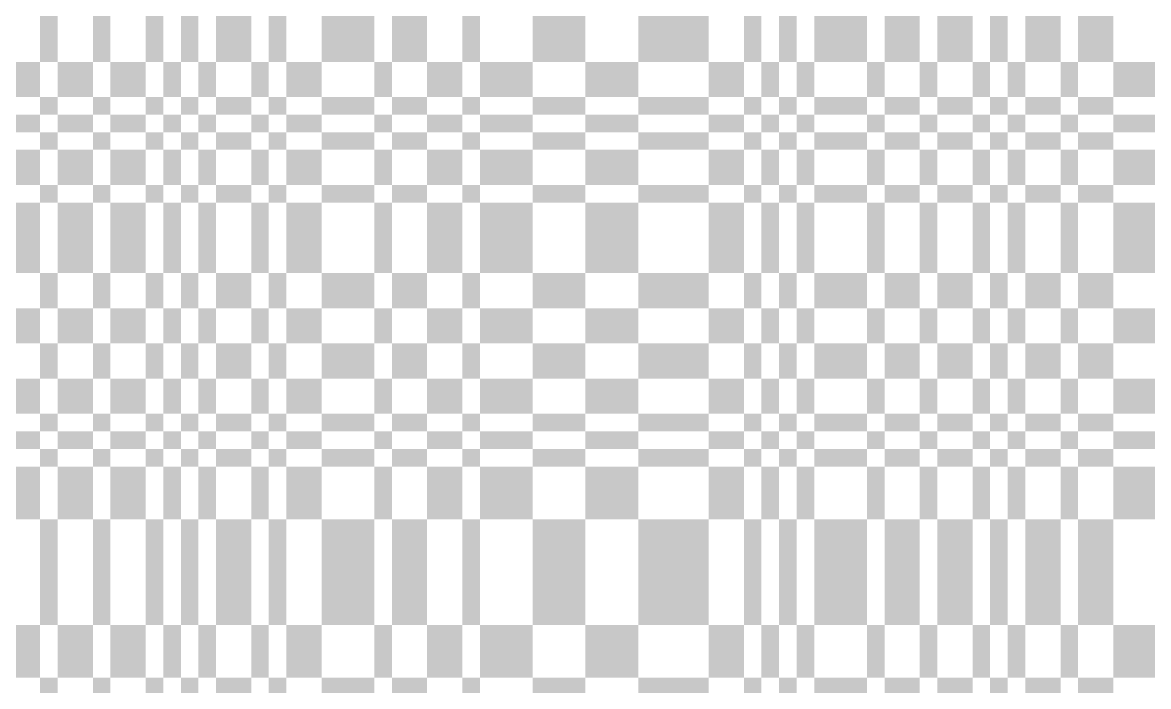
# Model space of a CAD drawing. Extents: x 0 to 200, y 0 to 200.
# Drawn here: x 124.4 to 150, y 149.4 to 164.49 of the extents above; entities that cross this region are included whole.
import ezdxf

# ---------------------------------------------------------------- set-up
doc = ezdxf.new("R2010")
doc.units = 0

msp = doc.modelspace()

# ---------------------------------------------------------------- linework, layer by layer
at = {"layer": 'CHROME'}
for points in [[(124.8, 163.6), (125.2, 163.6), (124.8, 164.8), (125.2, 164.8)], [(126, 163.6), (126.4, 163.6), (126, 164.8), (126.4, 164.8)], [(127.2, 163.6), (127.6, 163.6), (127.2, 164.8), (127.6, 164.8)], [(128, 163.6), (128.4, 163.6), (128, 164.8), (128.4, 164.8)], [(128.8, 163.6), (129.6, 163.6), (128.8, 164.8), (129.6, 164.8)], [(130, 163.6), (130.4, 163.6), (130, 164.8), (130.4, 164.8)], [(131.2, 163.6), (132.4, 163.6), (131.2, 164.8), (132.4, 164.8)], [(132.8, 163.6), (133.6, 163.6), (132.8, 164.8), (133.6, 164.8)], [(134.4, 163.6), (134.8, 163.6), (134.4, 164.8), (134.8, 164.8)], [(136, 163.6), (137.2, 163.6), (136, 164.8), (137.2, 164.8)], [(138.4, 163.6), (140, 163.6), (138.4, 164.8), (140, 164.8)], [(140.8, 163.6), (141.2, 163.6), (140.8, 164.8), (141.2, 164.8)], [(141.6, 163.6), (142, 163.6), (141.6, 164.8), (142, 164.8)], [(142.4, 163.6), (143.6, 163.6), (142.4, 164.8), (143.6, 164.8)], [(144, 163.6), (144.8, 163.6), (144, 164.8), (144.8, 164.8)], [(145.2, 163.6), (146, 163.6), (145.2, 164.8), (146, 164.8)], [(146.4, 163.6), (146.8, 163.6), (146.4, 164.8), (146.8, 164.8)], [(147.2, 163.6), (148, 163.6), (147.2, 164.8), (148, 164.8)], [(148.4, 163.6), (149.2, 163.6), (148.4, 164.8), (149.2, 164.8)], [(124, 162.8), (124.8, 162.8), (124, 163.6), (124.8, 163.6)], [(125.2, 162.8), (126, 162.8), (125.2, 163.6), (126, 163.6)], [(126.4, 162.8), (127.2, 162.8), (126.4, 163.6), (127.2, 163.6)], [(127.6, 162.8), (128, 162.8), (127.6, 163.6), (128, 163.6)], [(128.4, 162.8), (128.8, 162.8), (128.4, 163.6), (128.8, 163.6)], [(129.6, 162.8), (130, 162.8), (129.6, 163.6), (130, 163.6)], [(130.4, 162.8), (131.2, 162.8), (130.4, 163.6), (131.2, 163.6)], [(132.4, 162.8), (132.8, 162.8), (132.4, 163.6), (132.8, 163.6)], [(133.6, 162.8), (134.4, 162.8), (133.6, 163.6), (134.4, 163.6)], [(134.8, 162.8), (136, 162.8), (134.8, 163.6), (136, 163.6)], [(137.2, 162.8), (138.4, 162.8), (137.2, 163.6), (138.4, 163.6)], [(140, 162.8), (140.8, 162.8), (140, 163.6), (140.8, 163.6)], [(141.2, 162.8), (141.6, 162.8), (141.2, 163.6), (141.6, 163.6)], [(142, 162.8), (142.4, 162.8), (142, 163.6), (142.4, 163.6)], [(143.6, 162.8), (144, 162.8), (143.6, 163.6), (144, 163.6)], [(144.8, 162.8), (145.2, 162.8), (144.8, 163.6), (145.2, 163.6)], [(146, 162.8), (146.4, 162.8), (146, 163.6), (146.4, 163.6)], [(146.8, 162.8), (147.2, 162.8), (146.8, 163.6), (147.2, 163.6)], [(148, 162.8), (148.4, 162.8), (148, 163.6), (148.4, 163.6)], [(149.2, 162.8), (150.8, 162.8), (149.2, 163.6), (150.8, 163.6)], [(124.8, 162.4), (125.2, 162.4), (124.8, 162.8), (125.2, 162.8)], [(126, 162.4), (126.4, 162.4), (126, 162.8), (126.4, 162.8)], [(127.2, 162.4), (127.6, 162.4), (127.2, 162.8), (127.6, 162.8)], [(128, 162.4), (128.4, 162.4), (128, 162.8), (128.4, 162.8)], [(128.8, 162.4), (129.6, 162.4), (128.8, 162.8), (129.6, 162.8)], [(130, 162.4), (130.4, 162.4), (130, 162.8), (130.4, 162.8)], [(131.2, 162.4), (132.4, 162.4), (131.2, 162.8), (132.4, 162.8)], [(132.8, 162.4), (133.6, 162.4), (132.8, 162.8), (133.6, 162.8)], [(134.4, 162.4), (134.8, 162.4), (134.4, 162.8), (134.8, 162.8)], [(136, 162.4), (137.2, 162.4), (136, 162.8), (137.2, 162.8)], [(138.4, 162.4), (140, 162.4), (138.4, 162.8), (140, 162.8)], [(140.8, 162.4), (141.2, 162.4), (140.8, 162.8), (141.2, 162.8)], [(141.6, 162.4), (142, 162.4), (141.6, 162.8), (142, 162.8)], [(142.4, 162.4), (143.6, 162.4), (142.4, 162.8), (143.6, 162.8)], [(144, 162.4), (144.8, 162.4), (144, 162.8), (144.8, 162.8)], [(145.2, 162.4), (146, 162.4), (145.2, 162.8), (146, 162.8)], [(146.4, 162.4), (146.8, 162.4), (146.4, 162.8), (146.8, 162.8)], [(147.2, 162.4), (148, 162.4), (147.2, 162.8), (148, 162.8)], [(148.4, 162.4), (149.2, 162.4), (148.4, 162.8), (149.2, 162.8)], [(124, 162), (124.8, 162), (124, 162.4), (124.8, 162.4)], [(125.2, 162), (126, 162), (125.2, 162.4), (126, 162.4)], [(126.4, 162), (127.2, 162), (126.4, 162.4), (127.2, 162.4)], [(127.6, 162), (128, 162), (127.6, 162.4), (128, 162.4)], [(128.4, 162), (128.8, 162), (128.4, 162.4), (128.8, 162.4)], [(129.6, 162), (130, 162), (129.6, 162.4), (130, 162.4)], [(130.4, 162), (131.2, 162), (130.4, 162.4), (131.2, 162.4)], [(132.4, 162), (132.8, 162), (132.4, 162.4), (132.8, 162.4)], [(133.6, 162), (134.4, 162), (133.6, 162.4), (134.4, 162.4)], [(134.8, 162), (136, 162), (134.8, 162.4), (136, 162.4)], [(137.2, 162), (138.4, 162), (137.2, 162.4), (138.4, 162.4)], [(140, 162), (140.8, 162), (140, 162.4), (140.8, 162.4)], [(141.2, 162), (141.6, 162), (141.2, 162.4), (141.6, 162.4)], [(142, 162), (142.4, 162), (142, 162.4), (142.4, 162.4)], [(143.6, 162), (144, 162), (143.6, 162.4), (144, 162.4)], [(144.8, 162), (145.2, 162), (144.8, 162.4), (145.2, 162.4)], [(146, 162), (146.4, 162), (146, 162.4), (146.4, 162.4)], [(146.8, 162), (147.2, 162), (146.8, 162.4), (147.2, 162.4)], [(148, 162), (148.4, 162), (148, 162.4), (148.4, 162.4)], [(149.2, 162), (150.8, 162), (149.2, 162.4), (150.8, 162.4)], [(124.8, 161.6), (125.2, 161.6), (124.8, 162), (125.2, 162)], [(126, 161.6), (126.4, 161.6), (126, 162), (126.4, 162)], [(127.2, 161.6), (127.6, 161.6), (127.2, 162), (127.6, 162)], [(128, 161.6), (128.4, 161.6), (128, 162), (128.4, 162)], [(128.8, 161.6), (129.6, 161.6), (128.8, 162), (129.6, 162)], [(130, 161.6), (130.4, 161.6), (130, 162), (130.4, 162)], [(131.2, 161.6), (132.4, 161.6), (131.2, 162), (132.4, 162)], [(132.8, 161.6), (133.6, 161.6), (132.8, 162), (133.6, 162)], [(134.4, 161.6), (134.8, 161.6), (134.4, 162), (134.8, 162)], [(136, 161.6), (137.2, 161.6), (136, 162), (137.2, 162)], [(138.4, 161.6), (140, 161.6), (138.4, 162), (140, 162)], [(140.8, 161.6), (141.2, 161.6), (140.8, 162), (141.2, 162)], [(141.6, 161.6), (142, 161.6), (141.6, 162), (142, 162)], [(142.4, 161.6), (143.6, 161.6), (142.4, 162), (143.6, 162)], [(144, 161.6), (144.8, 161.6), (144, 162), (144.8, 162)], [(145.2, 161.6), (146, 161.6), (145.2, 162), (146, 162)], [(146.4, 161.6), (146.8, 161.6), (146.4, 162), (146.8, 162)], [(147.2, 161.6), (148, 161.6), (147.2, 162), (148, 162)], [(148.4, 161.6), (149.2, 161.6), (148.4, 162), (149.2, 162)], [(124, 160.8), (124.8, 160.8), (124, 161.6), (124.8, 161.6)], [(125.2, 160.8), (126, 160.8), (125.2, 161.6), (126, 161.6)], [(126.4, 160.8), (127.2, 160.8), (126.4, 161.6), (127.2, 161.6)], [(127.6, 160.8), (128, 160.8), (127.6, 161.6), (128, 161.6)], [(128.4, 160.8), (128.8, 160.8), (128.4, 161.6), (128.8, 161.6)], [(129.6, 160.8), (130, 160.8), (129.6, 161.6), (130, 161.6)], [(130.4, 160.8), (131.2, 160.8), (130.4, 161.6), (131.2, 161.6)], [(132.4, 160.8), (132.8, 160.8), (132.4, 161.6), (132.8, 161.6)], [(133.6, 160.8), (134.4, 160.8), (133.6, 161.6), (134.4, 161.6)], [(134.8, 160.8), (136, 160.8), (134.8, 161.6), (136, 161.6)], [(137.2, 160.8), (138.4, 160.8), (137.2, 161.6), (138.4, 161.6)], [(140, 160.8), (140.8, 160.8), (140, 161.6), (140.8, 161.6)], [(141.2, 160.8), (141.6, 160.8), (141.2, 161.6), (141.6, 161.6)], [(142, 160.8), (142.4, 160.8), (142, 161.6), (142.4, 161.6)], [(143.6, 160.8), (144, 160.8), (143.6, 161.6), (144, 161.6)], [(144.8, 160.8), (145.2, 160.8), (144.8, 161.6), (145.2, 161.6)], [(146, 160.8), (146.4, 160.8), (146, 161.6), (146.4, 161.6)], [(146.8, 160.8), (147.2, 160.8), (146.8, 161.6), (147.2, 161.6)], [(148, 160.8), (148.4, 160.8), (148, 161.6), (148.4, 161.6)], [(149.2, 160.8), (150.8, 160.8), (149.2, 161.6), (150.8, 161.6)], [(124.8, 160.4), (125.2, 160.4), (124.8, 160.8), (125.2, 160.8)], [(126, 160.4), (126.4, 160.4), (126, 160.8), (126.4, 160.8)], [(127.2, 160.4), (127.6, 160.4), (127.2, 160.8), (127.6, 160.8)], [(128, 160.4), (128.4, 160.4), (128, 160.8), (128.4, 160.8)], [(128.8, 160.4), (129.6, 160.4), (128.8, 160.8), (129.6, 160.8)], [(130, 160.4), (130.4, 160.4), (130, 160.8), (130.4, 160.8)], [(131.2, 160.4), (132.4, 160.4), (131.2, 160.8), (132.4, 160.8)], [(132.8, 160.4), (133.6, 160.4), (132.8, 160.8), (133.6, 160.8)], [(134.4, 160.4), (134.8, 160.4), (134.4, 160.8), (134.8, 160.8)], [(136, 160.4), (137.2, 160.4), (136, 160.8), (137.2, 160.8)], [(138.4, 160.4), (140, 160.4), (138.4, 160.8), (140, 160.8)], [(140.8, 160.4), (141.2, 160.4), (140.8, 160.8), (141.2, 160.8)], [(141.6, 160.4), (142, 160.4), (141.6, 160.8), (142, 160.8)], [(142.4, 160.4), (143.6, 160.4), (142.4, 160.8), (143.6, 160.8)], [(144, 160.4), (144.8, 160.4), (144, 160.8), (144.8, 160.8)], [(145.2, 160.4), (146, 160.4), (145.2, 160.8), (146, 160.8)], [(146.4, 160.4), (146.8, 160.4), (146.4, 160.8), (146.8, 160.8)], [(147.2, 160.4), (148, 160.4), (147.2, 160.8), (148, 160.8)], [(148.4, 160.4), (149.2, 160.4), (148.4, 160.8), (149.2, 160.8)], [(124, 158.8), (124.8, 158.8), (124, 160.4), (124.8, 160.4)], [(125.2, 158.8), (126, 158.8), (125.2, 160.4), (126, 160.4)], [(126.4, 158.8), (127.2, 158.8), (126.4, 160.4), (127.2, 160.4)], [(127.6, 158.8), (128, 158.8), (127.6, 160.4), (128, 160.4)], [(128.4, 158.8), (128.8, 158.8), (128.4, 160.4), (128.8, 160.4)], [(129.6, 158.8), (130, 158.8), (129.6, 160.4), (130, 160.4)], [(130.4, 158.8), (131.2, 158.8), (130.4, 160.4), (131.2, 160.4)], [(132.4, 158.8), (132.8, 158.8), (132.4, 160.4), (132.8, 160.4)], [(133.6, 158.8), (134.4, 158.8), (133.6, 160.4), (134.4, 160.4)], [(134.8, 158.8), (136, 158.8), (134.8, 160.4), (136, 160.4)], [(137.2, 158.8), (138.4, 158.8), (137.2, 160.4), (138.4, 160.4)], [(140, 158.8), (140.8, 158.8), (140, 160.4), (140.8, 160.4)], [(141.2, 158.8), (141.6, 158.8), (141.2, 160.4), (141.6, 160.4)], [(142, 158.8), (142.4, 158.8), (142, 160.4), (142.4, 160.4)], [(143.6, 158.8), (144, 158.8), (143.6, 160.4), (144, 160.4)], [(144.8, 158.8), (145.2, 158.8), (144.8, 160.4), (145.2, 160.4)], [(146, 158.8), (146.4, 158.8), (146, 160.4), (146.4, 160.4)], [(146.8, 158.8), (147.2, 158.8), (146.8, 160.4), (147.2, 160.4)], [(148, 158.8), (148.4, 158.8), (148, 160.4), (148.4, 160.4)], [(149.2, 158.8), (150.8, 158.8), (149.2, 160.4), (150.8, 160.4)], [(124.8, 158), (125.2, 158), (124.8, 158.8), (125.2, 158.8)], [(126, 158), (126.4, 158), (126, 158.8), (126.4, 158.8)], [(127.2, 158), (127.6, 158), (127.2, 158.8), (127.6, 158.8)], [(128, 158), (128.4, 158), (128, 158.8), (128.4, 158.8)], [(128.8, 158), (129.6, 158), (128.8, 158.8), (129.6, 158.8)], [(130, 158), (130.4, 158), (130, 158.8), (130.4, 158.8)], [(131.2, 158), (132.4, 158), (131.2, 158.8), (132.4, 158.8)], [(132.8, 158), (133.6, 158), (132.8, 158.8), (133.6, 158.8)], [(134.4, 158), (134.8, 158), (134.4, 158.8), (134.8, 158.8)], [(136, 158), (137.2, 158), (136, 158.8), (137.2, 158.8)], [(138.4, 158), (140, 158), (138.4, 158.8), (140, 158.8)], [(140.8, 158), (141.2, 158), (140.8, 158.8), (141.2, 158.8)], [(141.6, 158), (142, 158), (141.6, 158.8), (142, 158.8)], [(142.4, 158), (143.6, 158), (142.4, 158.8), (143.6, 158.8)], [(144, 158), (144.8, 158), (144, 158.8), (144.8, 158.8)], [(145.2, 158), (146, 158), (145.2, 158.8), (146, 158.8)], [(146.4, 158), (146.8, 158), (146.4, 158.8), (146.8, 158.8)], [(147.2, 158), (148, 158), (147.2, 158.8), (148, 158.8)], [(148.4, 158), (149.2, 158), (148.4, 158.8), (149.2, 158.8)], [(124, 157.2), (124.8, 157.2), (124, 158), (124.8, 158)], [(125.2, 157.2), (126, 157.2), (125.2, 158), (126, 158)], [(126.4, 157.2), (127.2, 157.2), (126.4, 158), (127.2, 158)], [(127.6, 157.2), (128, 157.2), (127.6, 158), (128, 158)], [(128.4, 157.2), (128.8, 157.2), (128.4, 158), (128.8, 158)], [(129.6, 157.2), (130, 157.2), (129.6, 158), (130, 158)], [(130.4, 157.2), (131.2, 157.2), (130.4, 158), (131.2, 158)], [(132.4, 157.2), (132.8, 157.2), (132.4, 158), (132.8, 158)], [(133.6, 157.2), (134.4, 157.2), (133.6, 158), (134.4, 158)], [(134.8, 157.2), (136, 157.2), (134.8, 158), (136, 158)], [(137.2, 157.2), (138.4, 157.2), (137.2, 158), (138.4, 158)], [(140, 157.2), (140.8, 157.2), (140, 158), (140.8, 158)], [(141.2, 157.2), (141.6, 157.2), (141.2, 158), (141.6, 158)], [(142, 157.2), (142.4, 157.2), (142, 158), (142.4, 158)], [(143.6, 157.2), (144, 157.2), (143.6, 158), (144, 158)], [(144.8, 157.2), (145.2, 157.2), (144.8, 158), (145.2, 158)], [(146, 157.2), (146.4, 157.2), (146, 158), (146.4, 158)], [(146.8, 157.2), (147.2, 157.2), (146.8, 158), (147.2, 158)], [(148, 157.2), (148.4, 157.2), (148, 158), (148.4, 158)], [(149.2, 157.2), (150.8, 157.2), (149.2, 158), (150.8, 158)], [(124.8, 156.4), (125.2, 156.4), (124.8, 157.2), (125.2, 157.2)], [(126, 156.4), (126.4, 156.4), (126, 157.2), (126.4, 157.2)], [(127.2, 156.4), (127.6, 156.4), (127.2, 157.2), (127.6, 157.2)], [(128, 156.4), (128.4, 156.4), (128, 157.2), (128.4, 157.2)], [(128.8, 156.4), (129.6, 156.4), (128.8, 157.2), (129.6, 157.2)], [(130, 156.4), (130.4, 156.4), (130, 157.2), (130.4, 157.2)], [(131.2, 156.4), (132.4, 156.4), (131.2, 157.2), (132.4, 157.2)], [(132.8, 156.4), (133.6, 156.4), (132.8, 157.2), (133.6, 157.2)], [(134.4, 156.4), (134.8, 156.4), (134.4, 157.2), (134.8, 157.2)], [(136, 156.4), (137.2, 156.4), (136, 157.2), (137.2, 157.2)], [(138.4, 156.4), (140, 156.4), (138.4, 157.2), (140, 157.2)], [(140.8, 156.4), (141.2, 156.4), (140.8, 157.2), (141.2, 157.2)], [(141.6, 156.4), (142, 156.4), (141.6, 157.2), (142, 157.2)], [(142.4, 156.4), (143.6, 156.4), (142.4, 157.2), (143.6, 157.2)], [(144, 156.4), (144.8, 156.4), (144, 157.2), (144.8, 157.2)], [(145.2, 156.4), (146, 156.4), (145.2, 157.2), (146, 157.2)], [(146.4, 156.4), (146.8, 156.4), (146.4, 157.2), (146.8, 157.2)], [(147.2, 156.4), (148, 156.4), (147.2, 157.2), (148, 157.2)], [(148.4, 156.4), (149.2, 156.4), (148.4, 157.2), (149.2, 157.2)], [(124, 155.6), (124.8, 155.6), (124, 156.4), (124.8, 156.4)], [(125.2, 155.6), (126, 155.6), (125.2, 156.4), (126, 156.4)], [(126.4, 155.6), (127.2, 155.6), (126.4, 156.4), (127.2, 156.4)], [(127.6, 155.6), (128, 155.6), (127.6, 156.4), (128, 156.4)], [(128.4, 155.6), (128.8, 155.6), (128.4, 156.4), (128.8, 156.4)], [(129.6, 155.6), (130, 155.6), (129.6, 156.4), (130, 156.4)], [(130.4, 155.6), (131.2, 155.6), (130.4, 156.4), (131.2, 156.4)], [(132.4, 155.6), (132.8, 155.6), (132.4, 156.4), (132.8, 156.4)], [(133.6, 155.6), (134.4, 155.6), (133.6, 156.4), (134.4, 156.4)], [(134.8, 155.6), (136, 155.6), (134.8, 156.4), (136, 156.4)], [(137.2, 155.6), (138.4, 155.6), (137.2, 156.4), (138.4, 156.4)], [(140, 155.6), (140.8, 155.6), (140, 156.4), (140.8, 156.4)], [(141.2, 155.6), (141.6, 155.6), (141.2, 156.4), (141.6, 156.4)], [(142, 155.6), (142.4, 155.6), (142, 156.4), (142.4, 156.4)], [(143.6, 155.6), (144, 155.6), (143.6, 156.4), (144, 156.4)], [(144.8, 155.6), (145.2, 155.6), (144.8, 156.4), (145.2, 156.4)], [(146, 155.6), (146.4, 155.6), (146, 156.4), (146.4, 156.4)], [(146.8, 155.6), (147.2, 155.6), (146.8, 156.4), (147.2, 156.4)], [(148, 155.6), (148.4, 155.6), (148, 156.4), (148.4, 156.4)], [(149.2, 155.6), (150.8, 155.6), (149.2, 156.4), (150.8, 156.4)], [(124.8, 155.2), (125.2, 155.2), (124.8, 155.6), (125.2, 155.6)], [(126, 155.2), (126.4, 155.2), (126, 155.6), (126.4, 155.6)], [(127.2, 155.2), (127.6, 155.2), (127.2, 155.6), (127.6, 155.6)], [(128, 155.2), (128.4, 155.2), (128, 155.6), (128.4, 155.6)], [(128.8, 155.2), (129.6, 155.2), (128.8, 155.6), (129.6, 155.6)], [(130, 155.2), (130.4, 155.2), (130, 155.6), (130.4, 155.6)], [(131.2, 155.2), (132.4, 155.2), (131.2, 155.6), (132.4, 155.6)], [(132.8, 155.2), (133.6, 155.2), (132.8, 155.6), (133.6, 155.6)], [(134.4, 155.2), (134.8, 155.2), (134.4, 155.6), (134.8, 155.6)], [(136, 155.2), (137.2, 155.2), (136, 155.6), (137.2, 155.6)], [(138.4, 155.2), (140, 155.2), (138.4, 155.6), (140, 155.6)], [(140.8, 155.2), (141.2, 155.2), (140.8, 155.6), (141.2, 155.6)], [(141.6, 155.2), (142, 155.2), (141.6, 155.6), (142, 155.6)], [(142.4, 155.2), (143.6, 155.2), (142.4, 155.6), (143.6, 155.6)], [(144, 155.2), (144.8, 155.2), (144, 155.6), (144.8, 155.6)], [(145.2, 155.2), (146, 155.2), (145.2, 155.6), (146, 155.6)], [(146.4, 155.2), (146.8, 155.2), (146.4, 155.6), (146.8, 155.6)], [(147.2, 155.2), (148, 155.2), (147.2, 155.6), (148, 155.6)], [(148.4, 155.2), (149.2, 155.2), (148.4, 155.6), (149.2, 155.6)], [(124, 154.8), (124.8, 154.8), (124, 155.2), (124.8, 155.2)], [(125.2, 154.8), (126, 154.8), (125.2, 155.2), (126, 155.2)], [(126.4, 154.8), (127.2, 154.8), (126.4, 155.2), (127.2, 155.2)], [(127.6, 154.8), (128, 154.8), (127.6, 155.2), (128, 155.2)], [(128.4, 154.8), (128.8, 154.8), (128.4, 155.2), (128.8, 155.2)], [(129.6, 154.8), (130, 154.8), (129.6, 155.2), (130, 155.2)], [(130.4, 154.8), (131.2, 154.8), (130.4, 155.2), (131.2, 155.2)], [(132.4, 154.8), (132.8, 154.8), (132.4, 155.2), (132.8, 155.2)], [(133.6, 154.8), (134.4, 154.8), (133.6, 155.2), (134.4, 155.2)], [(134.8, 154.8), (136, 154.8), (134.8, 155.2), (136, 155.2)], [(137.2, 154.8), (138.4, 154.8), (137.2, 155.2), (138.4, 155.2)], [(140, 154.8), (140.8, 154.8), (140, 155.2), (140.8, 155.2)], [(141.2, 154.8), (141.6, 154.8), (141.2, 155.2), (141.6, 155.2)], [(142, 154.8), (142.4, 154.8), (142, 155.2), (142.4, 155.2)], [(143.6, 154.8), (144, 154.8), (143.6, 155.2), (144, 155.2)], [(144.8, 154.8), (145.2, 154.8), (144.8, 155.2), (145.2, 155.2)], [(146, 154.8), (146.4, 154.8), (146, 155.2), (146.4, 155.2)], [(146.8, 154.8), (147.2, 154.8), (146.8, 155.2), (147.2, 155.2)], [(148, 154.8), (148.4, 154.8), (148, 155.2), (148.4, 155.2)], [(149.2, 154.8), (150.8, 154.8), (149.2, 155.2), (150.8, 155.2)], [(124.8, 154.4), (125.2, 154.4), (124.8, 154.8), (125.2, 154.8)], [(126, 154.4), (126.4, 154.4), (126, 154.8), (126.4, 154.8)], [(127.2, 154.4), (127.6, 154.4), (127.2, 154.8), (127.6, 154.8)], [(128, 154.4), (128.4, 154.4), (128, 154.8), (128.4, 154.8)], [(128.8, 154.4), (129.6, 154.4), (128.8, 154.8), (129.6, 154.8)], [(130, 154.4), (130.4, 154.4), (130, 154.8), (130.4, 154.8)], [(131.2, 154.4), (132.4, 154.4), (131.2, 154.8), (132.4, 154.8)], [(132.8, 154.4), (133.6, 154.4), (132.8, 154.8), (133.6, 154.8)], [(134.4, 154.4), (134.8, 154.4), (134.4, 154.8), (134.8, 154.8)], [(136, 154.4), (137.2, 154.4), (136, 154.8), (137.2, 154.8)], [(138.4, 154.4), (140, 154.4), (138.4, 154.8), (140, 154.8)], [(140.8, 154.4), (141.2, 154.4), (140.8, 154.8), (141.2, 154.8)], [(141.6, 154.4), (142, 154.4), (141.6, 154.8), (142, 154.8)], [(142.4, 154.4), (143.6, 154.4), (142.4, 154.8), (143.6, 154.8)], [(144, 154.4), (144.8, 154.4), (144, 154.8), (144.8, 154.8)], [(145.2, 154.4), (146, 154.4), (145.2, 154.8), (146, 154.8)], [(146.4, 154.4), (146.8, 154.4), (146.4, 154.8), (146.8, 154.8)], [(147.2, 154.4), (148, 154.4), (147.2, 154.8), (148, 154.8)], [(148.4, 154.4), (149.2, 154.4), (148.4, 154.8), (149.2, 154.8)], [(124, 153.2), (124.8, 153.2), (124, 154.4), (124.8, 154.4)], [(125.2, 153.2), (126, 153.2), (125.2, 154.4), (126, 154.4)], [(126.4, 153.2), (127.2, 153.2), (126.4, 154.4), (127.2, 154.4)], [(127.6, 153.2), (128, 153.2), (127.6, 154.4), (128, 154.4)], [(128.4, 153.2), (128.8, 153.2), (128.4, 154.4), (128.8, 154.4)], [(129.6, 153.2), (130, 153.2), (129.6, 154.4), (130, 154.4)], [(130.4, 153.2), (131.2, 153.2), (130.4, 154.4), (131.2, 154.4)], [(132.4, 153.2), (132.8, 153.2), (132.4, 154.4), (132.8, 154.4)], [(133.6, 153.2), (134.4, 153.2), (133.6, 154.4), (134.4, 154.4)], [(134.8, 153.2), (136, 153.2), (134.8, 154.4), (136, 154.4)], [(137.2, 153.2), (138.4, 153.2), (137.2, 154.4), (138.4, 154.4)], [(140, 153.2), (140.8, 153.2), (140, 154.4), (140.8, 154.4)], [(141.2, 153.2), (141.6, 153.2), (141.2, 154.4), (141.6, 154.4)], [(142, 153.2), (142.4, 153.2), (142, 154.4), (142.4, 154.4)], [(143.6, 153.2), (144, 153.2), (143.6, 154.4), (144, 154.4)], [(144.8, 153.2), (145.2, 153.2), (144.8, 154.4), (145.2, 154.4)], [(146, 153.2), (146.4, 153.2), (146, 154.4), (146.4, 154.4)], [(146.8, 153.2), (147.2, 153.2), (146.8, 154.4), (147.2, 154.4)], [(148, 153.2), (148.4, 153.2), (148, 154.4), (148.4, 154.4)], [(149.2, 153.2), (150.8, 153.2), (149.2, 154.4), (150.8, 154.4)], [(124.8, 150.8), (125.2, 150.8), (124.8, 153.2), (125.2, 153.2)], [(126, 150.8), (126.4, 150.8), (126, 153.2), (126.4, 153.2)], [(127.2, 150.8), (127.6, 150.8), (127.2, 153.2), (127.6, 153.2)], [(128, 150.8), (128.4, 150.8), (128, 153.2), (128.4, 153.2)], [(128.8, 150.8), (129.6, 150.8), (128.8, 153.2), (129.6, 153.2)], [(130, 150.8), (130.4, 150.8), (130, 153.2), (130.4, 153.2)], [(131.2, 150.8), (132.4, 150.8), (131.2, 153.2), (132.4, 153.2)], [(132.8, 150.8), (133.6, 150.8), (132.8, 153.2), (133.6, 153.2)], [(134.4, 150.8), (134.8, 150.8), (134.4, 153.2), (134.8, 153.2)], [(136, 150.8), (137.2, 150.8), (136, 153.2), (137.2, 153.2)], [(138.4, 150.8), (140, 150.8), (138.4, 153.2), (140, 153.2)], [(140.8, 150.8), (141.2, 150.8), (140.8, 153.2), (141.2, 153.2)], [(141.6, 150.8), (142, 150.8), (141.6, 153.2), (142, 153.2)], [(142.4, 150.8), (143.6, 150.8), (142.4, 153.2), (143.6, 153.2)], [(144, 150.8), (144.8, 150.8), (144, 153.2), (144.8, 153.2)], [(145.2, 150.8), (146, 150.8), (145.2, 153.2), (146, 153.2)], [(146.4, 150.8), (146.8, 150.8), (146.4, 153.2), (146.8, 153.2)], [(147.2, 150.8), (148, 150.8), (147.2, 153.2), (148, 153.2)], [(148.4, 150.8), (149.2, 150.8), (148.4, 153.2), (149.2, 153.2)], [(124, 149.6), (124.8, 149.6), (124, 150.8), (124.8, 150.8)], [(125.2, 149.6), (126, 149.6), (125.2, 150.8), (126, 150.8)], [(126.4, 149.6), (127.2, 149.6), (126.4, 150.8), (127.2, 150.8)], [(127.6, 149.6), (128, 149.6), (127.6, 150.8), (128, 150.8)], [(128.4, 149.6), (128.8, 149.6), (128.4, 150.8), (128.8, 150.8)], [(129.6, 149.6), (130, 149.6), (129.6, 150.8), (130, 150.8)], [(130.4, 149.6), (131.2, 149.6), (130.4, 150.8), (131.2, 150.8)], [(132.4, 149.6), (132.8, 149.6), (132.4, 150.8), (132.8, 150.8)], [(133.6, 149.6), (134.4, 149.6), (133.6, 150.8), (134.4, 150.8)], [(134.8, 149.6), (136, 149.6), (134.8, 150.8), (136, 150.8)], [(137.2, 149.6), (138.4, 149.6), (137.2, 150.8), (138.4, 150.8)], [(140, 149.6), (140.8, 149.6), (140, 150.8), (140.8, 150.8)], [(141.2, 149.6), (141.6, 149.6), (141.2, 150.8), (141.6, 150.8)], [(142, 149.6), (142.4, 149.6), (142, 150.8), (142.4, 150.8)], [(143.6, 149.6), (144, 149.6), (143.6, 150.8), (144, 150.8)], [(144.8, 149.6), (145.2, 149.6), (144.8, 150.8), (145.2, 150.8)], [(146, 149.6), (146.4, 149.6), (146, 150.8), (146.4, 150.8)], [(146.8, 149.6), (147.2, 149.6), (146.8, 150.8), (147.2, 150.8)], [(148, 149.6), (148.4, 149.6), (148, 150.8), (148.4, 150.8)], [(149.2, 149.6), (150.8, 149.6), (149.2, 150.8), (150.8, 150.8)], [(124.8, 149.2), (125.2, 149.2), (124.8, 149.6), (125.2, 149.6)], [(126, 149.2), (126.4, 149.2), (126, 149.6), (126.4, 149.6)], [(127.2, 149.2), (127.6, 149.2), (127.2, 149.6), (127.6, 149.6)], [(128, 149.2), (128.4, 149.2), (128, 149.6), (128.4, 149.6)], [(128.8, 149.2), (129.6, 149.2), (128.8, 149.6), (129.6, 149.6)], [(130, 149.2), (130.4, 149.2), (130, 149.6), (130.4, 149.6)], [(131.2, 149.2), (132.4, 149.2), (131.2, 149.6), (132.4, 149.6)], [(132.8, 149.2), (133.6, 149.2), (132.8, 149.6), (133.6, 149.6)], [(134.4, 149.2), (134.8, 149.2), (134.4, 149.6), (134.8, 149.6)], [(136, 149.2), (137.2, 149.2), (136, 149.6), (137.2, 149.6)], [(138.4, 149.2), (140, 149.2), (138.4, 149.6), (140, 149.6)], [(140.8, 149.2), (141.2, 149.2), (140.8, 149.6), (141.2, 149.6)], [(141.6, 149.2), (142, 149.2), (141.6, 149.6), (142, 149.6)], [(142.4, 149.2), (143.6, 149.2), (142.4, 149.6), (143.6, 149.6)], [(144, 149.2), (144.8, 149.2), (144, 149.6), (144.8, 149.6)], [(145.2, 149.2), (146, 149.2), (145.2, 149.6), (146, 149.6)], [(146.4, 149.2), (146.8, 149.2), (146.4, 149.6), (146.8, 149.6)], [(147.2, 149.2), (148, 149.2), (147.2, 149.6), (148, 149.6)], [(148.4, 149.2), (149.2, 149.2), (148.4, 149.6), (149.2, 149.6)]]:
    msp.add_solid(points, dxfattribs=at)

doc.saveas('drawing.dxf')
